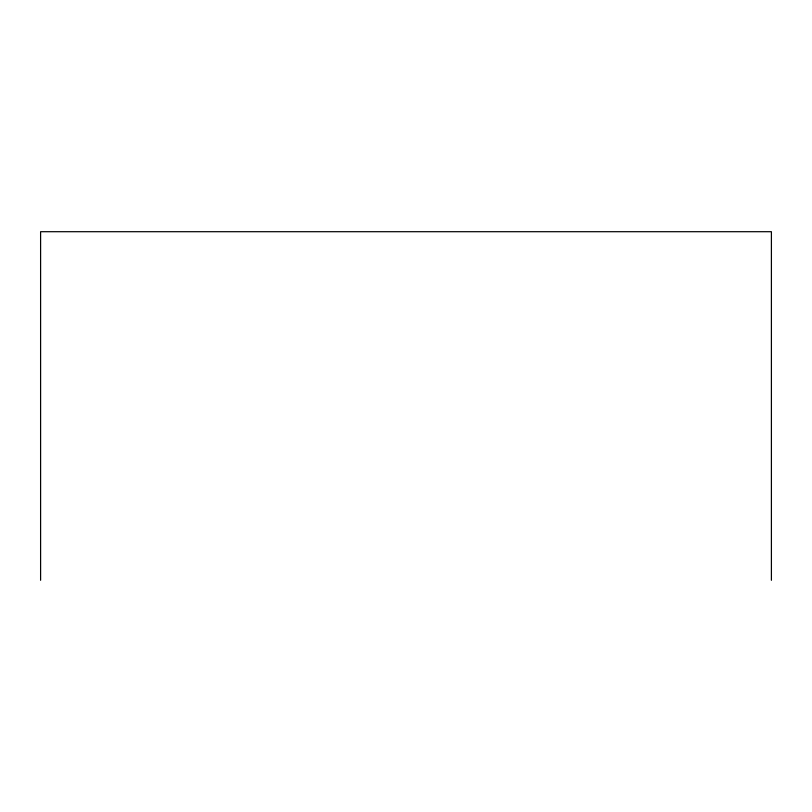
<?xml version="1.0" encoding="UTF-8"?>
<svg xmlns="http://www.w3.org/2000/svg" width="812" height="812" viewBox="0 0 812 812"><rect width="100%" height="100%" fill="white"/><g stroke="black" fill="none" stroke-linecap="round" stroke-linejoin="round"><path stroke-width="1.22" d="M771.4 580.296L771.4 231.704L40.6 231.704L40.6 580.296"/></g></svg>
